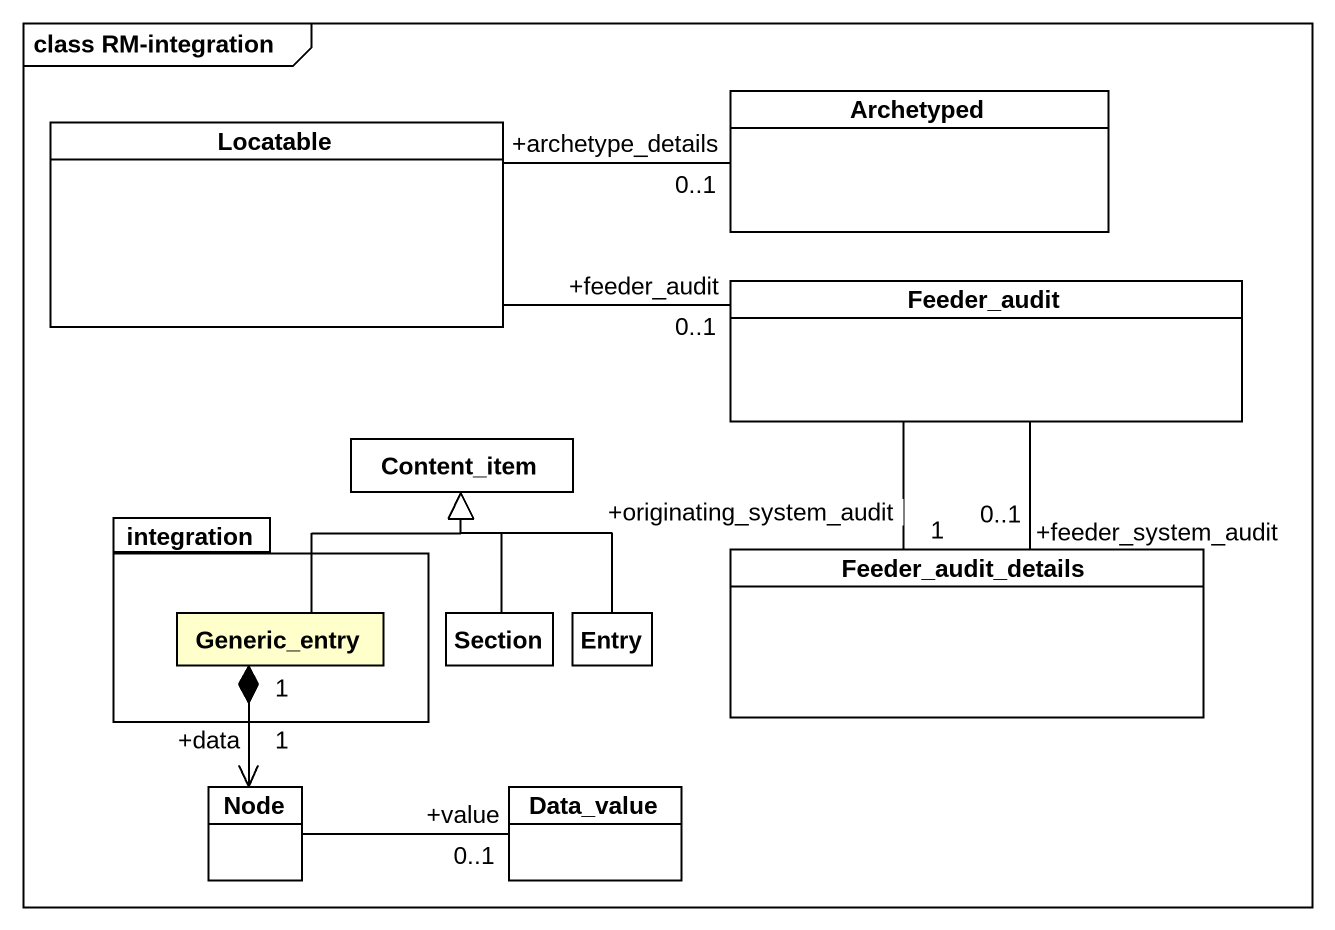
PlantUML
@startuml
mainframe class RM-integration
hide circle
hide empty members
class Archetyped #FFFFFF
class Locatable #FFFFFF
class Feeder_audit #FFFFFF
class Content_item #FFFFFF
package integration {
  class Generic_entry
}
class Feeder_audit_details #FFFFFF
class Section #FFFFFF
class Entry #FFFFFF
class "Node" as Node_ #FFFFFF
class Data_value #FFFFFF
Locatable -right- "+archetype_details\n0..1" Archetyped
Locatable -right- "+feeder_audit\n0..1" Feeder_audit
Feeder_audit_details "+originating_system_audit\n1" -up- Feeder_audit
Feeder_audit_details "+feeder_system_audit\n0..1" -up- Feeder_audit
Generic_entry -up-|> Content_item
Generic_entry "1" *--> "+data\n1" Node_
Section -up-|> Content_item
Entry -up-|> Content_item
Node_ -right- "+value\n0..1" Data_value
@enduml
